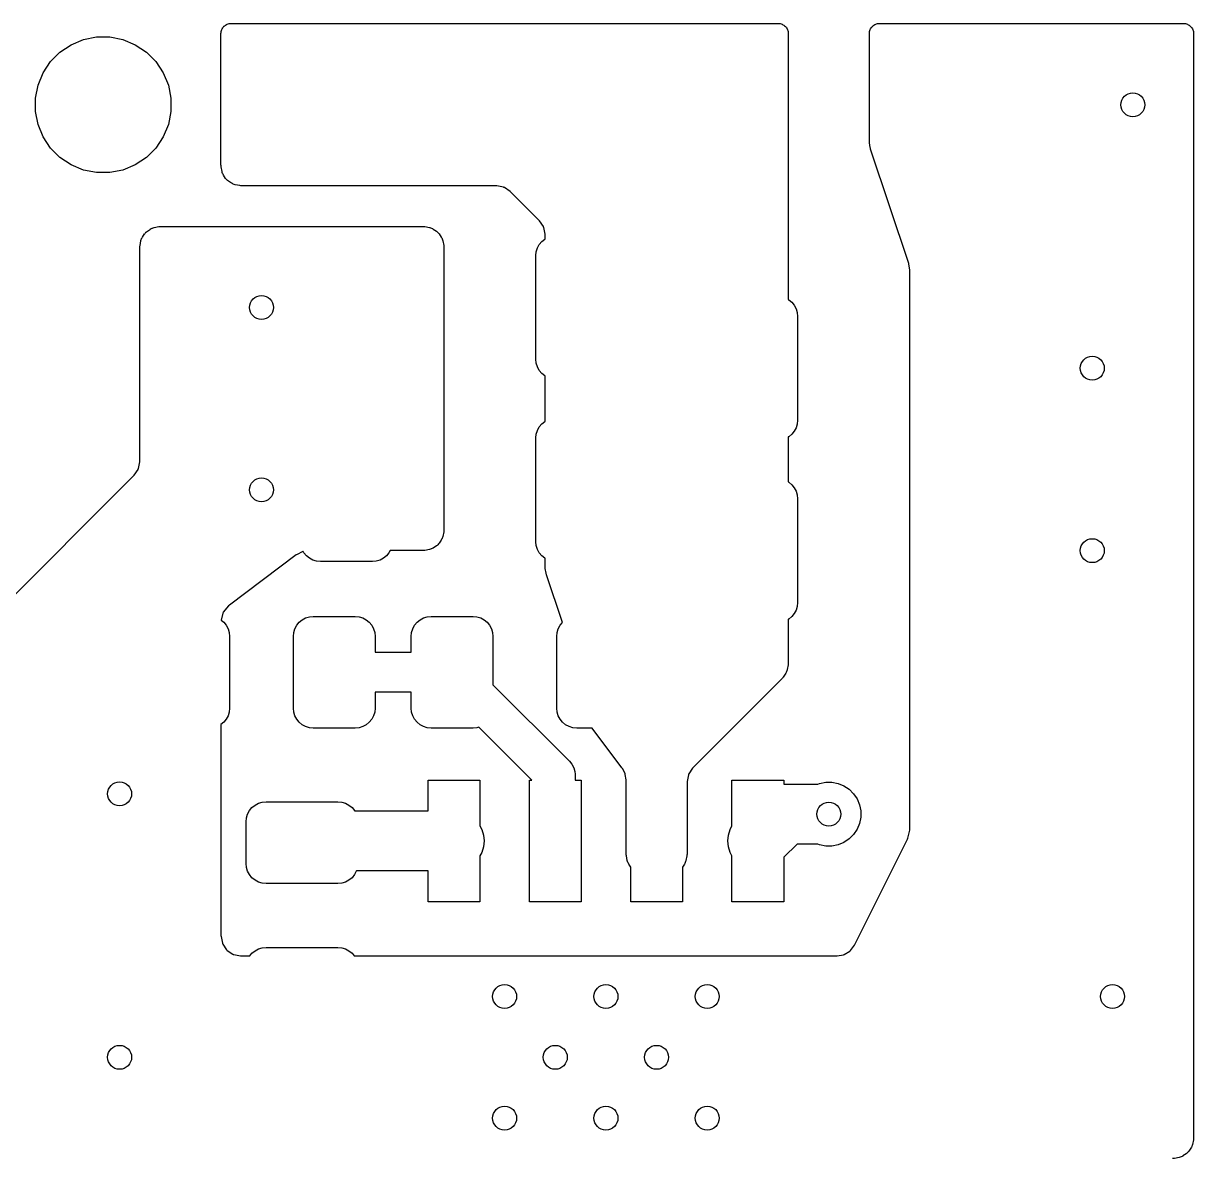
# Model space of a CAD drawing. Extents: x 86.1 to 155.4, y -71.6 to -29.3.
# Drawn here: x 140.78 to 155.45, y -43.69 to -29.46 of the extents above; entities that cross this region are included whole.
import ezdxf

# ---------------------------------------------------------------- set-up
doc = ezdxf.new("R2010")
doc.units = 0
doc.layers.add('BLACK', color=7, linetype='CONTINUOUS')

msp = doc.modelspace()

# ---------------------------------------------------------------- linework, layer by layer
at = {"layer": 'BLACK', "linetype": 'CONTINUOUS'}
for p, q in [((143.303, -29.4888), (143.313, -29.4812)), ((143.313, -29.4807), (143.324, -29.4752)), ((143.313, -29.481), (143.313, -29.4807)), ((143.313, -29.4812), (143.313, -29.481)), ((143.324, -29.4752), (143.335, -29.4696)), ((143.335, -29.4692), (143.347, -29.4659)), ((143.335, -29.4695), (143.335, -29.4692)), ((143.335, -29.4696), (143.335, -29.4695)), ((143.347, -29.4659), (143.358, -29.4624)), ((143.358, -29.4624), (143.359, -29.4624)), ((143.359, -29.4622), (143.371, -29.4612)), ((143.359, -29.4624), (143.359, -29.4622)), ((143.371, -29.4612), (143.383, -29.46)), ((143.383, -29.46), (150.241, -29.46)), ((150.241, -29.46), (150.242, -29.46)), ((150.242, -29.46), (150.242, -29.46)), ((150.242, -29.46), (150.242, -29.46)), ((150.242, -29.46), (150.243, -29.46)), ((150.243, -29.46), (150.255, -29.4613)), ((150.255, -29.4613), (150.267, -29.4626)), ((150.267, -29.4626), (150.267, -29.4627)), ((150.267, -29.4627), (150.267, -29.4628)), ((150.267, -29.4628), (150.279, -29.4664)), ((150.279, -29.4664), (150.29, -29.4699)), ((150.29, -29.4699), (150.291, -29.4701)), ((150.291, -29.4701), (150.291, -29.4703)), ((150.291, -29.4703), (150.301, -29.476)), ((150.301, -29.476), (150.312, -29.4817)), ((150.312, -29.4817), (150.312, -29.482)), ((150.312, -29.482), (150.313, -29.4822)), ((150.313, -29.4822), (150.322, -29.4899)), ((151.431, -29.4888), (151.441, -29.4812)), ((151.441, -29.4807), (151.452, -29.4752)), ((151.441, -29.481), (151.441, -29.4807)), ((151.441, -29.4812), (151.441, -29.481)), ((151.452, -29.4752), (151.463, -29.4696)), ((151.463, -29.4692), (151.475, -29.4659)), ((151.463, -29.4695), (151.463, -29.4692)), ((151.463, -29.4696), (151.463, -29.4695)), ((151.475, -29.4659), (151.486, -29.4624)), ((151.486, -29.4624), (151.487, -29.4624)), ((151.487, -29.4622), (151.499, -29.4612)), ((151.487, -29.4624), (151.487, -29.4622)), ((151.499, -29.4612), (151.511, -29.46)), ((151.511, -29.46), (155.321, -29.46)), ((155.321, -29.46), (155.322, -29.46)), ((155.322, -29.46), (155.322, -29.46)), ((155.322, -29.46), (155.322, -29.46)), ((155.322, -29.46), (155.323, -29.46)), ((155.323, -29.46), (155.335, -29.4613)), ((155.335, -29.4613), (155.347, -29.4626)), ((155.347, -29.4626), (155.347, -29.4627)), ((155.347, -29.4627), (155.347, -29.4628)), ((155.347, -29.4628), (155.359, -29.4664)), ((155.359, -29.4664), (155.37, -29.4699)), ((155.37, -29.4699), (155.371, -29.4701)), ((155.371, -29.4701), (155.371, -29.4703)), ((155.371, -29.4703), (155.381, -29.476)), ((155.381, -29.476), (155.392, -29.4817)), ((155.392, -29.4817), (155.392, -29.482)), ((155.392, -29.482), (155.393, -29.4822)), ((155.393, -29.4822), (155.402, -29.4899)), ((143.256, -29.5852), (143.257, -29.5733)), ((143.256, -29.5861), (143.256, -29.5852)), ((143.256, -29.587), (143.256, -29.5861)), ((143.256, -29.5861), (143.256, -29.5861)), ((143.256, -29.5861), (143.256, -29.5861)), ((143.256, -31.2335), (143.256, -29.587)), ((143.257, -29.5733), (143.259, -29.5615)), ((143.259, -29.5606), (143.262, -29.5492)), ((143.259, -29.561), (143.259, -29.5606)), ((143.259, -29.5615), (143.259, -29.561)), ((143.262, -29.5492), (143.266, -29.5378)), ((143.266, -29.537), (143.272, -29.5265)), ((143.266, -29.5374), (143.266, -29.537)), ((143.266, -29.5378), (143.266, -29.5374)), ((143.272, -29.5265), (143.278, -29.516)), ((143.278, -29.5152), (143.286, -29.5061)), ((143.278, -29.5156), (143.278, -29.5152)), ((143.278, -29.516), (143.278, -29.5156)), ((143.286, -29.5061), (143.294, -29.4969)), ((143.294, -29.4963), (143.303, -29.4888)), ((143.294, -29.4966), (143.294, -29.4963)), ((143.294, -29.4969), (143.294, -29.4966)), ((150.322, -29.4899), (150.331, -29.4975)), ((150.331, -29.4975), (150.331, -29.4979)), ((150.331, -29.4979), (150.332, -29.4981)), ((150.332, -29.4981), (150.339, -29.5075)), ((150.339, -29.5075), (150.347, -29.5167)), ((150.347, -29.5167), (150.347, -29.5171)), ((150.347, -29.5171), (150.347, -29.5175)), ((150.347, -29.5175), (150.353, -29.5281)), ((150.353, -29.5281), (150.358, -29.5386)), ((150.358, -29.5386), (150.359, -29.539)), ((150.359, -29.539), (150.359, -29.5394)), ((150.359, -29.5394), (150.362, -29.5509)), ((150.362, -29.5509), (150.366, -29.5623)), ((150.366, -29.5623), (150.366, -29.5628)), ((150.366, -29.5628), (150.366, -29.5632)), ((150.366, -29.5632), (150.367, -29.5751)), ((150.367, -29.5751), (150.368, -29.587)), ((150.368, -29.587), (150.368, -32.9215)), ((151.384, -29.5852), (151.385, -29.5733)), ((151.384, -29.5861), (151.384, -29.5852)), ((151.384, -29.587), (151.384, -29.5861)), ((151.384, -29.5861), (151.384, -29.5861)), ((151.384, -29.5861), (151.384, -29.5861)), ((151.384, -30.9372), (151.384, -29.587)), ((151.385, -29.5733), (151.387, -29.5615)), ((151.387, -29.5606), (151.39, -29.5492)), ((151.387, -29.561), (151.387, -29.5606)), ((151.387, -29.5615), (151.387, -29.561)), ((151.39, -29.5492), (151.394, -29.5378)), ((151.394, -29.537), (151.4, -29.5265)), ((151.394, -29.5374), (151.394, -29.537)), ((151.394, -29.5378), (151.394, -29.5374)), ((151.4, -29.5265), (151.406, -29.516)), ((151.406, -29.5152), (151.414, -29.5061)), ((151.406, -29.5156), (151.406, -29.5152)), ((151.406, -29.516), (151.406, -29.5156)), ((151.414, -29.5061), (151.422, -29.4969)), ((151.422, -29.4963), (151.431, -29.4888)), ((151.422, -29.4966), (151.422, -29.4963)), ((151.422, -29.4969), (151.422, -29.4966)), ((155.402, -29.4899), (155.411, -29.4975)), ((155.411, -29.4975), (155.411, -29.4979)), ((155.411, -29.4979), (155.412, -29.4981)), ((155.412, -29.4981), (155.419, -29.5075)), ((155.419, -29.5075), (155.427, -29.5167)), ((155.427, -29.5167), (155.427, -29.5171)), ((155.427, -29.5171), (155.427, -29.5175)), ((155.427, -29.5175), (155.433, -29.5281)), ((155.433, -29.5281), (155.438, -29.5386)), ((155.438, -29.5386), (155.439, -29.539)), ((155.439, -29.539), (155.439, -29.5394)), ((155.439, -29.5394), (155.442, -29.5509)), ((155.442, -29.5509), (155.446, -29.5623)), ((155.446, -29.5623), (155.446, -29.5628)), ((155.446, -29.5628), (155.446, -29.5632)), ((155.446, -29.5632), (155.447, -29.5751)), ((155.447, -29.5751), (155.448, -29.587)), ((155.448, -29.587), (155.448, -43.4255)), ((141.238, -29.8198), (141.377, -29.7267)), ((141.377, -29.7267), (141.532, -29.6627)), ((141.532, -29.6627), (141.696, -29.63)), ((141.696, -29.63), (141.864, -29.63)), ((141.864, -29.63), (142.028, -29.6627)), ((142.028, -29.6627), (142.183, -29.7267)), ((142.183, -29.7267), (142.322, -29.8198)), ((141.12, -29.9382), (141.238, -29.8198)), ((142.322, -29.8198), (142.44, -29.9382)), ((141.027, -30.0774), (141.12, -29.9382)), ((142.44, -29.9382), (142.533, -30.0774)), ((140.963, -30.2321), (141.027, -30.0774)), ((142.533, -30.0774), (142.597, -30.2321)), ((140.93, -30.3963), (140.963, -30.2321)), ((142.597, -30.2321), (142.63, -30.3963)), ((140.93, -30.5637), (140.93, -30.3963)), ((142.63, -30.3963), (142.63, -30.5637)), ((140.963, -30.7279), (140.93, -30.5637)), ((142.63, -30.5637), (142.597, -30.7279)), ((141.027, -30.8826), (140.963, -30.7279)), ((142.597, -30.7279), (142.533, -30.8826)), ((141.12, -31.0218), (141.027, -30.8826)), ((142.533, -30.8826), (142.44, -31.0218)), ((151.385, -30.9465), (151.384, -30.9372)), ((151.385, -30.9558), (151.385, -30.9465)), ((141.238, -31.1402), (141.12, -31.0218)), ((142.44, -31.0218), (142.322, -31.1402)), ((151.386, -30.9575), (151.385, -30.9558)), ((151.395, -31.0164), (151.386, -30.9575)), ((151.398, -31.0254), (151.395, -31.0164)), ((151.4, -31.0345), (151.398, -31.0254)), ((151.4, -31.0362), (151.4, -31.0345)), ((151.878, -32.4687), (151.4, -31.0362)), ((141.377, -31.2333), (141.238, -31.1402)), ((141.532, -31.2973), (141.377, -31.2333)), ((142.183, -31.2333), (142.028, -31.2973)), ((142.322, -31.1402), (142.183, -31.2333)), ((143.257, -31.245), (143.256, -31.2335)), ((141.696, -31.33), (141.532, -31.2973)), ((141.864, -31.33), (141.696, -31.33)), ((142.028, -31.2973), (141.864, -31.33)), ((143.258, -31.2565), (143.257, -31.245)), ((143.258, -31.2583), (143.258, -31.2565)), ((143.27, -31.3169), (143.258, -31.2583)), ((143.273, -31.328), (143.27, -31.3169)), ((143.277, -31.3392), (143.273, -31.328)), ((143.277, -31.3399), (143.277, -31.3392)), ((143.277, -31.3406), (143.277, -31.3399)), ((143.283, -31.3508), (143.277, -31.3406)), ((143.288, -31.3612), (143.283, -31.3508)), ((143.289, -31.3625), (143.288, -31.3612)), ((143.289, -31.3627), (143.289, -31.3625)), ((143.289, -31.3625), (143.289, -31.3625)), ((143.289, -31.3625), (143.289, -31.3625)), ((143.315, -31.4018), (143.289, -31.3627)), ((143.323, -31.4108), (143.315, -31.4018)), ((143.33, -31.4198), (143.323, -31.4108)), ((143.33, -31.4203), (143.33, -31.4198)), ((143.331, -31.4209), (143.33, -31.4203)), ((143.34, -31.4283), (143.331, -31.4209)), ((143.349, -31.4358), (143.34, -31.4283)), ((143.35, -31.4367), (143.349, -31.4358)), ((143.35, -31.4368), (143.35, -31.4367)), ((143.35, -31.4367), (143.35, -31.4367)), ((143.35, -31.4367), (143.35, -31.4367)), ((143.389, -31.4629), (143.35, -31.4368)), ((143.4, -31.4684), (143.389, -31.4629)), ((143.41, -31.474), (143.4, -31.4684)), ((143.41, -31.4743), (143.41, -31.474)), ((143.411, -31.4746), (143.41, -31.4743)), ((143.422, -31.478), (143.411, -31.4746)), ((143.433, -31.4815), (143.422, -31.478)), ((143.435, -31.4819), (143.433, -31.4815)), ((143.494, -31.4936), (143.435, -31.4819)), ((143.435, -31.4819), (143.435, -31.4819)), ((143.435, -31.4819), (143.435, -31.4819)), ((143.435, -31.4819), (143.435, -31.4819)), ((143.505, -31.4947), (143.494, -31.4936)), ((143.517, -31.496), (143.505, -31.4947)), ((143.518, -31.496), (143.517, -31.496)), ((143.519, -31.496), (143.518, -31.496)), ((143.518, -31.496), (143.518, -31.496)), ((143.518, -31.496), (143.518, -31.496)), ((146.702, -31.496), (143.519, -31.496)), ((146.715, -31.4972), (146.702, -31.496)), ((146.798, -31.5138), (146.715, -31.4972)), ((146.804, -31.5156), (146.798, -31.5138)), ((146.809, -31.5185), (146.804, -31.5156)), ((146.88, -31.5658), (146.809, -31.5185)), ((146.89, -31.5736), (146.88, -31.5658)), ((147.242, -31.9264), (146.89, -31.5736)), ((147.25, -31.936), (147.242, -31.9264)), ((147.298, -32.0067), (147.25, -31.936)), ((142.273, -32.1373), (142.299, -32.0982)), ((142.299, -32.098), (142.3, -32.0968)), ((142.299, -32.0981), (142.299, -32.098)), ((142.299, -32.098), (142.299, -32.098)), ((142.299, -32.0982), (142.299, -32.0981)), ((142.3, -32.0968), (142.308, -32.0878)), ((142.308, -32.0878), (142.315, -32.0789)), ((142.315, -32.0789), (142.316, -32.0784)), ((142.316, -32.0778), (142.325, -32.0705)), ((142.316, -32.0784), (142.316, -32.0778)), ((142.325, -32.0705), (142.334, -32.0632)), ((142.334, -32.0632), (142.373, -32.0371)), ((142.373, -32.0371), (142.374, -32.0369)), ((142.374, -32.0369), (142.375, -32.0361)), ((142.374, -32.0369), (142.374, -32.0369)), ((142.374, -32.0369), (142.374, -32.0369)), ((142.375, -32.0361), (142.385, -32.0307)), ((142.385, -32.0307), (142.395, -32.0253)), ((142.395, -32.0253), (142.396, -32.0251)), ((142.396, -32.0251), (142.397, -32.0247)), ((142.397, -32.0247), (142.408, -32.0215)), ((142.408, -32.0215), (142.419, -32.0181)), ((142.419, -32.0181), (142.478, -32.0064)), ((142.478, -32.0064), (142.479, -32.0061)), ((142.478, -32.0064), (142.478, -32.0064)), ((142.478, -32.0064), (142.478, -32.0064)), ((142.478, -32.0064), (142.478, -32.0064)), ((142.479, -32.0061), (142.491, -32.0051)), ((142.491, -32.0051), (142.503, -32.004)), ((142.503, -32.004), (145.787, -32.004)), ((145.787, -32.004), (145.788, -32.004)), ((145.788, -32.004), (145.788, -32.004)), ((145.788, -32.004), (145.788, -32.004)), ((145.788, -32.004), (145.789, -32.004)), ((145.789, -32.004), (145.801, -32.0053)), ((145.801, -32.0053), (145.812, -32.0064)), ((145.812, -32.0064), (145.871, -32.0181)), ((145.871, -32.0181), (145.871, -32.0181)), ((145.871, -32.0181), (145.871, -32.0181)), ((145.871, -32.0181), (145.871, -32.0181)), ((145.871, -32.0181), (145.873, -32.0185)), ((145.873, -32.0185), (145.884, -32.022)), ((145.884, -32.022), (145.895, -32.0254)), ((145.895, -32.0254), (145.896, -32.0257)), ((145.896, -32.0257), (145.896, -32.026)), ((145.896, -32.026), (145.906, -32.0316)), ((145.906, -32.0316), (145.917, -32.0371)), ((145.917, -32.0371), (145.956, -32.0632)), ((145.956, -32.0632), (145.956, -32.0633)), ((145.956, -32.0633), (145.956, -32.0633)), ((145.956, -32.0633), (145.956, -32.0633)), ((145.956, -32.0633), (145.957, -32.0642)), ((145.957, -32.0642), (145.966, -32.0717)), ((145.966, -32.0717), (145.975, -32.0791)), ((145.975, -32.0791), (145.976, -32.0797)), ((145.976, -32.0797), (145.976, -32.0802)), ((145.976, -32.0802), (145.983, -32.0892)), ((145.983, -32.0892), (145.991, -32.0982)), ((145.991, -32.0982), (146.017, -32.1373)), ((147.3, -32.0121), (147.298, -32.0067)), ((147.302, -32.018), (147.3, -32.0121)), ((147.319, -32.1014), (147.302, -32.018)), ((147.32, -32.1138), (147.319, -32.1014)), ((147.32, -32.1595), (147.32, -32.1138)), ((142.24, -32.2647), (142.241, -32.2532)), ((142.24, -32.2664), (142.24, -32.2647)), ((142.24, -32.2665), (142.24, -32.2664)), ((142.24, -32.2664), (142.24, -32.2664)), ((142.24, -32.2664), (142.24, -32.2664)), ((142.24, -34.9422), (142.24, -32.2665)), ((142.241, -32.2532), (142.242, -32.2417)), ((142.242, -32.2417), (142.254, -32.1831)), ((142.254, -32.1814), (142.258, -32.1702)), ((142.254, -32.1829), (142.254, -32.1814)), ((142.254, -32.1831), (142.254, -32.1829)), ((142.254, -32.1829), (142.254, -32.1829)), ((142.254, -32.1829), (142.254, -32.1829)), ((142.258, -32.1702), (142.261, -32.1592)), ((142.261, -32.1592), (142.262, -32.1585)), ((142.262, -32.1577), (142.268, -32.1476)), ((142.262, -32.1585), (142.262, -32.1577)), ((142.268, -32.1476), (142.273, -32.1373)), ((146.017, -32.1373), (146.017, -32.1375)), ((146.017, -32.1375), (146.017, -32.1375)), ((146.017, -32.1375), (146.017, -32.1375)), ((146.017, -32.1375), (146.018, -32.1388)), ((146.018, -32.1388), (146.023, -32.1492)), ((146.023, -32.1492), (146.029, -32.1594)), ((146.029, -32.1594), (146.029, -32.1601)), ((146.029, -32.1601), (146.029, -32.1608)), ((146.029, -32.1608), (146.033, -32.172)), ((146.033, -32.172), (146.036, -32.1831)), ((146.036, -32.1831), (146.048, -32.2417)), ((146.048, -32.2417), (146.048, -32.2435)), ((146.048, -32.2435), (146.049, -32.255)), ((146.049, -32.255), (146.05, -32.2665)), ((146.05, -32.2665), (146.05, -35.8055)), ((147.223, -32.2743), (147.246, -32.2311)), ((147.246, -32.2311), (147.277, -32.1932)), ((147.277, -32.1932), (147.315, -32.1621)), ((147.315, -32.1621), (147.32, -32.1595)), ((147.204, -32.37), (147.209, -32.3212)), ((147.204, -33.67), (147.204, -32.37)), ((147.209, -32.3212), (147.223, -32.2743)), ((151.88, -32.4786), (151.878, -32.4687)), ((151.891, -32.5475), (151.88, -32.4786)), ((151.892, -32.5577), (151.891, -32.5475)), ((151.892, -39.5576), (151.892, -32.5577)), ((150.368, -32.9215), (150.373, -32.9241)), ((150.373, -32.9241), (150.411, -32.9552)), ((150.411, -32.9552), (150.442, -32.9931)), ((150.442, -32.9931), (150.465, -33.0363)), ((150.465, -33.0363), (150.479, -33.0832)), ((150.479, -33.0832), (150.484, -33.132)), ((150.484, -33.132), (150.484, -34.432)), ((147.209, -33.7188), (147.204, -33.67)), ((147.223, -33.7657), (147.209, -33.7188)), ((147.246, -33.8089), (147.223, -33.7657)), ((147.277, -33.8468), (147.246, -33.8089)), ((147.315, -33.8779), (147.277, -33.8468)), ((147.32, -33.8805), (147.315, -33.8779)), ((147.32, -34.4455), (147.32, -33.8805)), ((147.277, -34.4792), (147.315, -34.4481)), ((147.315, -34.4481), (147.32, -34.4455)), ((150.484, -34.432), (150.479, -34.4808)), ((147.204, -34.656), (147.209, -34.6072)), ((147.209, -34.6072), (147.223, -34.5603)), ((147.223, -34.5603), (147.246, -34.5171)), ((147.246, -34.5171), (147.277, -34.4792)), ((150.411, -34.6088), (150.373, -34.6399)), ((150.442, -34.5709), (150.411, -34.6088)), ((150.465, -34.5277), (150.442, -34.5709)), ((150.479, -34.4808), (150.465, -34.5277)), ((147.204, -35.956), (147.204, -34.656)), ((150.373, -34.6399), (150.368, -34.6425)), ((150.368, -34.6425), (150.368, -35.2075)), ((142.17, -35.12), (142.218, -35.0493)), ((142.218, -35.0493), (142.22, -35.0439)), ((142.22, -35.0439), (142.222, -35.038)), ((142.222, -35.038), (142.239, -34.9546)), ((142.239, -34.9546), (142.24, -34.9422)), ((140.29, -37.0019), (142.162, -35.1296)), ((142.162, -35.1296), (142.17, -35.12)), ((150.368, -35.2075), (150.373, -35.2101)), ((150.373, -35.2101), (150.411, -35.2412)), ((150.411, -35.2412), (150.442, -35.2791)), ((150.442, -35.2791), (150.465, -35.3223)), ((150.465, -35.3223), (150.479, -35.3692)), ((150.479, -35.3692), (150.484, -35.418)), ((150.484, -35.418), (150.484, -36.718)), ((146.017, -35.9347), (145.991, -35.9738)), ((146.022, -35.9245), (146.017, -35.9347)), ((146.028, -35.9143), (146.022, -35.9245)), ((146.029, -35.9128), (146.028, -35.9135)), ((146.028, -35.9135), (146.028, -35.9143)), ((146.032, -35.9018), (146.029, -35.9128)), ((146.036, -35.8906), (146.032, -35.9018)), ((146.048, -35.8303), (146.036, -35.8889)), ((146.036, -35.8889), (146.036, -35.8891)), ((146.036, -35.8891), (146.036, -35.8891)), ((146.036, -35.8891), (146.036, -35.8891)), ((146.036, -35.8891), (146.036, -35.8906)), ((146.049, -35.8188), (146.048, -35.8303)), ((146.05, -35.8073), (146.049, -35.8188)), ((146.05, -35.8055), (146.05, -35.8056)), ((146.05, -35.8056), (146.05, -35.8056)), ((146.05, -35.8056), (146.05, -35.8056)), ((146.05, -35.8056), (146.05, -35.8073)), ((144.273, -36.0827), (144.21, -36.1156)), ((144.274, -36.082), (144.273, -36.0827)), ((144.282, -36.0798), (144.274, -36.082)), ((144.288, -36.079), (144.282, -36.0798)), ((144.296, -36.0949), (144.288, -36.079)), ((145.376, -36.068), (145.362, -36.0949)), ((145.787, -36.068), (145.376, -36.068)), ((145.799, -36.0669), (145.787, -36.068)), ((145.811, -36.0659), (145.799, -36.0669)), ((145.812, -36.0656), (145.811, -36.0659)), ((145.871, -36.0539), (145.812, -36.0656)), ((145.882, -36.0505), (145.871, -36.0539)), ((145.893, -36.0473), (145.882, -36.0505)), ((145.894, -36.0469), (145.893, -36.0473)), ((145.895, -36.0467), (145.894, -36.0469)), ((145.905, -36.0413), (145.895, -36.0467)), ((145.915, -36.0359), (145.905, -36.0413)), ((145.916, -36.0351), (145.915, -36.0359)), ((145.917, -36.035), (145.916, -36.0351)), ((145.916, -36.0351), (145.916, -36.0351)), ((145.956, -36.0088), (145.917, -36.0349)), ((145.917, -36.0349), (145.917, -36.035)), ((145.965, -36.0014), (145.956, -36.0088)), ((145.974, -35.9942), (145.965, -36.0014)), ((145.975, -35.9931), (145.974, -35.9936)), ((145.974, -35.9936), (145.974, -35.9942)), ((145.982, -35.9842), (145.975, -35.9931)), ((145.99, -35.9752), (145.982, -35.9842)), ((145.991, -35.974), (145.99, -35.9752)), ((145.991, -35.9738), (145.991, -35.9739)), ((145.991, -35.9739), (145.991, -35.974)), ((145.991, -35.974), (145.991, -35.974)), ((147.209, -36.0048), (147.204, -35.956)), ((147.223, -36.0517), (147.209, -36.0048)), ((147.246, -36.0949), (147.223, -36.0517)), ((144.201, -36.1211), (143.362, -36.7506)), ((144.21, -36.1156), (144.201, -36.1211)), ((144.327, -36.1328), (144.296, -36.0949)), ((144.365, -36.1639), (144.327, -36.1328)), ((144.408, -36.187), (144.365, -36.1639)), ((144.455, -36.2012), (144.408, -36.187)), ((144.504, -36.206), (144.455, -36.2012)), ((145.154, -36.206), (144.504, -36.206)), ((145.203, -36.2012), (145.154, -36.206)), ((145.25, -36.187), (145.203, -36.2012)), ((145.293, -36.1639), (145.25, -36.187)), ((145.331, -36.1328), (145.293, -36.1639)), ((145.362, -36.0949), (145.331, -36.1328)), ((147.277, -36.1328), (147.246, -36.0949)), ((147.315, -36.1639), (147.277, -36.1328)), ((147.32, -36.1665), (147.315, -36.1639)), ((147.32, -36.2712), (147.32, -36.1665)), ((147.321, -36.2805), (147.32, -36.2712)), ((147.321, -36.2898), (147.321, -36.2805)), ((147.322, -36.2915), (147.321, -36.2898)), ((147.331, -36.3504), (147.322, -36.2915)), ((147.334, -36.3594), (147.331, -36.3504)), ((147.336, -36.3685), (147.334, -36.3594)), ((147.336, -36.3702), (147.336, -36.3685)), ((147.536, -36.9694), (147.336, -36.3702)), ((143.351, -36.7607), (143.286, -36.8384)), ((143.362, -36.7506), (143.351, -36.7607)), ((150.465, -36.8137), (150.442, -36.8569)), ((150.479, -36.7668), (150.465, -36.8137)), ((150.484, -36.718), (150.479, -36.7668)), ((143.28, -36.8515), (143.26, -36.9397)), ((143.26, -36.9397), (143.291, -36.9652)), ((143.284, -36.8416), (143.28, -36.8515)), ((143.286, -36.8384), (143.284, -36.8416)), ((144.237, -36.9652), (144.275, -36.9341)), ((144.275, -36.9341), (144.318, -36.911)), ((144.318, -36.911), (144.365, -36.8968)), ((144.365, -36.8968), (144.414, -36.892)), ((144.414, -36.892), (144.939, -36.892)), ((144.939, -36.892), (144.988, -36.8968)), ((144.988, -36.8968), (145.035, -36.911)), ((145.035, -36.911), (145.078, -36.9341)), ((145.078, -36.9341), (145.116, -36.9652)), ((145.714, -36.9652), (145.752, -36.9341)), ((145.752, -36.9341), (145.795, -36.911)), ((145.795, -36.911), (145.842, -36.8968)), ((145.842, -36.8968), (145.891, -36.892)), ((145.891, -36.892), (146.416, -36.892)), ((146.416, -36.892), (146.465, -36.8968)), ((146.465, -36.8968), (146.512, -36.911)), ((146.512, -36.911), (146.555, -36.9341)), ((146.555, -36.9341), (146.593, -36.9652)), ((150.373, -36.9259), (150.368, -36.9285)), ((150.368, -36.9285), (150.368, -37.4759)), ((150.411, -36.8948), (150.373, -36.9259)), ((150.442, -36.8569), (150.411, -36.8948)), ((143.291, -36.9652), (143.322, -37.0031)), ((143.322, -37.0031), (143.345, -37.0463)), ((143.345, -37.0463), (143.359, -37.0932)), ((143.359, -37.0932), (143.364, -37.142)), ((144.164, -37.142), (144.169, -37.0932)), ((144.169, -37.0932), (144.183, -37.0463)), ((144.183, -37.0463), (144.206, -37.0031)), ((144.206, -37.0031), (144.237, -36.9652)), ((145.116, -36.9652), (145.147, -37.0031)), ((145.147, -37.0031), (145.17, -37.0463)), ((145.17, -37.0463), (145.184, -37.0932)), ((145.184, -37.0932), (145.189, -37.142)), ((145.641, -37.142), (145.646, -37.0932)), ((145.646, -37.0932), (145.66, -37.0463)), ((145.66, -37.0463), (145.683, -37.0031)), ((145.683, -37.0031), (145.714, -36.9652)), ((146.593, -36.9652), (146.624, -37.0031)), ((146.624, -37.0031), (146.647, -37.0463)), ((146.647, -37.0463), (146.661, -37.0932)), ((146.661, -37.0932), (146.666, -37.142)), ((147.466, -37.142), (147.471, -37.0932)), ((147.471, -37.0932), (147.485, -37.0463)), ((147.485, -37.0463), (147.508, -37.0031)), ((147.508, -37.0031), (147.536, -36.9694)), ((143.364, -37.142), (143.364, -38.042)), ((144.164, -38.042), (144.164, -37.142)), ((145.189, -37.142), (145.189, -37.342)), ((145.641, -37.342), (145.641, -37.142)), ((146.666, -37.142), (146.666, -37.7509)), ((147.466, -38.042), (147.466, -37.142)), ((145.189, -37.342), (145.641, -37.342)), ((150.366, -37.5007), (150.354, -37.5593)), ((150.367, -37.4892), (150.366, -37.5007)), ((150.368, -37.4777), (150.367, -37.4892)), ((150.368, -37.4759), (150.368, -37.476)), ((150.368, -37.476), (150.368, -37.476)), ((150.368, -37.476), (150.368, -37.4761)), ((150.368, -37.4761), (150.368, -37.4777)), ((150.286, -37.6741), (149.176, -38.7844)), ((150.293, -37.6652), (150.286, -37.6741)), ((150.301, -37.6563), (150.293, -37.6652)), ((150.302, -37.6548), (150.301, -37.6563)), ((150.335, -37.6051), (150.302, -37.6548)), ((150.34, -37.5949), (150.335, -37.6051)), ((150.346, -37.5847), (150.34, -37.5949)), ((150.347, -37.5833), (150.346, -37.584)), ((150.346, -37.584), (150.346, -37.5847)), ((150.35, -37.5722), (150.347, -37.5833)), ((150.354, -37.5611), (150.35, -37.5722)), ((150.354, -37.5593), (150.354, -37.5596)), ((150.354, -37.5596), (150.354, -37.5596)), ((150.354, -37.5596), (150.354, -37.5596)), ((150.354, -37.5596), (150.354, -37.5611)), ((145.641, -37.842), (145.189, -37.842)), ((145.189, -37.842), (145.189, -38.042)), ((145.641, -38.042), (145.641, -37.842)), ((146.666, -37.7509), (147.615, -38.7)), ((143.359, -38.0908), (143.345, -38.1377)), ((143.364, -38.042), (143.359, -38.0908)), ((144.169, -38.0908), (144.164, -38.042)), ((144.183, -38.1377), (144.169, -38.0908)), ((145.184, -38.0908), (145.17, -38.1377)), ((145.189, -38.042), (145.184, -38.0908)), ((145.646, -38.0908), (145.641, -38.042)), ((145.66, -38.1377), (145.646, -38.0908)), ((147.471, -38.0908), (147.466, -38.042)), ((147.485, -38.1377), (147.471, -38.0908)), ((143.291, -38.2188), (143.256, -38.2473)), ((143.256, -38.2473), (143.256, -40.8918)), ((143.322, -38.1809), (143.291, -38.2188)), ((143.345, -38.1377), (143.322, -38.1809)), ((144.206, -38.1809), (144.183, -38.1377)), ((144.237, -38.2188), (144.206, -38.1809)), ((144.275, -38.2499), (144.237, -38.2188)), ((144.318, -38.273), (144.275, -38.2499)), ((144.365, -38.2872), (144.318, -38.273)), ((145.035, -38.273), (144.988, -38.2872)), ((145.078, -38.2499), (145.035, -38.273)), ((145.116, -38.2188), (145.078, -38.2499)), ((145.147, -38.1809), (145.116, -38.2188)), ((145.17, -38.1377), (145.147, -38.1809)), ((145.683, -38.1809), (145.66, -38.1377)), ((145.714, -38.2188), (145.683, -38.1809)), ((145.752, -38.2499), (145.714, -38.2188)), ((145.795, -38.273), (145.752, -38.2499)), ((145.842, -38.2872), (145.795, -38.273)), ((146.488, -38.2801), (146.465, -38.2872)), ((147.151, -38.9435), (146.488, -38.2801)), ((147.508, -38.1809), (147.485, -38.1377)), ((147.539, -38.2188), (147.508, -38.1809)), ((147.577, -38.2499), (147.539, -38.2188)), ((147.62, -38.273), (147.577, -38.2499)), ((147.667, -38.2872), (147.62, -38.273)), ((144.414, -38.292), (144.365, -38.2872)), ((144.939, -38.292), (144.414, -38.292)), ((144.988, -38.2872), (144.939, -38.292)), ((145.891, -38.292), (145.842, -38.2872)), ((146.416, -38.292), (145.891, -38.292)), ((146.465, -38.2872), (146.416, -38.292)), ((147.716, -38.292), (147.667, -38.2872)), ((147.909, -38.292), (147.716, -38.292)), ((148.283, -38.7912), (147.909, -38.292)), ((147.615, -38.7), (147.625, -38.7079)), ((147.625, -38.7079), (147.656, -38.7459)), ((147.656, -38.7459), (147.679, -38.7894)), ((147.679, -38.7894), (147.693, -38.8365)), ((147.693, -38.8365), (147.697, -38.8709)), ((148.288, -38.7999), (148.283, -38.7912)), ((148.321, -38.8628), (148.288, -38.7999)), ((148.322, -38.8643), (148.321, -38.8628)), ((148.324, -38.8724), (148.322, -38.8643)), ((149.118, -38.8701), (149.116, -38.876)), ((149.12, -38.8647), (149.118, -38.8701)), ((149.168, -38.794), (149.12, -38.8647)), ((149.176, -38.7844), (149.168, -38.794)), ((145.852, -39.331), (145.852, -38.9435)), ((145.852, -38.9435), (146.502, -38.9435)), ((146.502, -38.9435), (146.502, -39.5185)), ((147.122, -40.4685), (147.122, -38.9435)), ((147.122, -38.9435), (147.151, -38.9435)), ((147.697, -38.8709), (147.698, -38.8855)), ((147.698, -38.8855), (147.697, -38.8978)), ((147.697, -38.8978), (147.697, -38.9435)), ((147.697, -38.9435), (147.772, -38.9435)), ((147.772, -38.9435), (147.772, -40.4685)), ((148.335, -38.9403), (148.324, -38.8724)), ((148.336, -38.9504), (148.335, -38.9403)), ((148.336, -39.8695), (148.336, -38.9504)), ((149.099, -38.9594), (149.098, -38.9718)), ((149.098, -38.9718), (149.098, -39.8695)), ((149.116, -38.876), (149.099, -38.9594)), ((149.662, -39.5185), (149.662, -38.9435)), ((149.662, -38.9435), (150.312, -38.9435)), ((150.312, -38.9435), (150.312, -38.9943)), ((150.312, -38.9943), (150.323, -38.9932)), ((150.323, -38.9932), (150.341, -38.995)), ((150.341, -38.995), (150.736, -38.995)), ((150.736, -38.995), (150.759, -38.9854)), ((150.759, -38.9854), (150.837, -38.97)), ((150.837, -38.97), (150.915, -38.97)), ((150.915, -38.97), (150.993, -38.9854)), ((150.993, -38.9854), (151.065, -39.0155)), ((151.065, -39.0155), (151.131, -39.0593)), ((151.131, -39.0593), (151.187, -39.115)), ((151.187, -39.115), (151.23, -39.1805)), ((143.614, -39.3261), (143.645, -39.2882)), ((143.645, -39.2882), (143.683, -39.2571)), ((143.683, -39.2571), (143.726, -39.234)), ((143.726, -39.234), (143.773, -39.2198)), ((143.773, -39.2198), (143.822, -39.215)), ((143.822, -39.215), (144.722, -39.215)), ((144.722, -39.215), (144.771, -39.2198)), ((144.771, -39.2198), (144.818, -39.234)), ((144.818, -39.234), (144.861, -39.2571)), ((144.861, -39.2571), (144.899, -39.2882)), ((144.899, -39.2882), (144.93, -39.3261)), ((151.23, -39.1805), (151.261, -39.2533)), ((151.261, -39.2533), (151.276, -39.3306)), ((143.572, -39.465), (143.577, -39.4162)), ((143.577, -39.4162), (143.591, -39.3693)), ((143.591, -39.3693), (143.614, -39.3261)), ((144.93, -39.3261), (144.932, -39.331)), ((144.932, -39.331), (145.852, -39.331)), ((151.276, -39.4094), (151.261, -39.4867)), ((151.276, -39.3306), (151.276, -39.4094)), ((143.572, -39.99), (143.572, -39.465)), ((146.502, -39.5185), (146.525, -39.5618)), ((146.525, -39.5618), (146.547, -39.6325)), ((149.617, -39.6325), (149.639, -39.5618)), ((149.639, -39.5618), (149.662, -39.5185)), ((151.23, -39.5595), (151.187, -39.625)), ((151.261, -39.4867), (151.23, -39.5595)), ((151.867, -39.6696), (151.89, -39.5722)), ((151.89, -39.5722), (151.892, -39.5576)), ((146.547, -39.6325), (146.554, -39.706)), ((146.554, -39.706), (146.547, -39.7795)), ((149.61, -39.706), (149.617, -39.6325)), ((149.617, -39.7795), (149.61, -39.706)), ((150.478, -39.745), (150.312, -39.9113)), ((150.736, -39.745), (150.478, -39.745)), ((150.759, -39.7546), (150.736, -39.745)), ((151.065, -39.7245), (150.993, -39.7546)), ((151.131, -39.6807), (151.065, -39.7245)), ((151.187, -39.625), (151.131, -39.6807)), ((151.202, -41.0046), (151.862, -39.6834)), ((151.862, -39.6834), (151.867, -39.6696)), ((146.525, -39.8502), (146.502, -39.8935)), ((146.502, -39.8935), (146.502, -40.4685)), ((146.547, -39.7795), (146.525, -39.8502)), ((148.337, -39.8809), (148.336, -39.8695)), ((148.338, -39.8925), (148.337, -39.8809)), ((148.338, -39.8943), (148.338, -39.8925)), ((148.35, -39.9529), (148.338, -39.8943)), ((149.096, -39.8943), (149.084, -39.9529)), ((149.097, -39.8828), (149.096, -39.8943)), ((149.098, -39.8713), (149.097, -39.8828)), ((149.098, -39.8695), (149.098, -39.8696)), ((149.098, -39.8696), (149.098, -39.8696)), ((149.098, -39.8696), (149.098, -39.8696)), ((149.098, -39.8696), (149.098, -39.8713)), ((149.639, -39.8502), (149.617, -39.7795)), ((149.662, -39.8935), (149.639, -39.8502)), ((149.662, -40.4685), (149.662, -39.8935)), ((150.837, -39.77), (150.759, -39.7546)), ((150.915, -39.77), (150.837, -39.77)), ((150.993, -39.7546), (150.915, -39.77)), ((143.577, -40.0388), (143.572, -39.99)), ((143.591, -40.0857), (143.577, -40.0388)), ((148.353, -39.964), (148.35, -39.9529)), ((148.357, -39.9752), (148.353, -39.964)), ((148.357, -39.9759), (148.357, -39.9752)), ((148.357, -39.9766), (148.357, -39.9759)), ((148.363, -39.9869), (148.357, -39.9766)), ((148.368, -39.9972), (148.363, -39.9869)), ((148.369, -39.9985), (148.368, -39.9972)), ((148.369, -39.9987), (148.369, -39.9985)), ((148.369, -39.9985), (148.369, -39.9985)), ((148.369, -39.9985), (148.369, -39.9985)), ((148.392, -40.033), (148.369, -39.9987)), ((148.392, -40.4685), (148.392, -40.033)), ((149.065, -39.9987), (149.042, -40.033)), ((149.042, -40.033), (149.042, -40.4685)), ((149.07, -39.9885), (149.065, -39.9987)), ((149.076, -39.9783), (149.07, -39.9885)), ((149.077, -39.9768), (149.076, -39.9775)), ((149.076, -39.9775), (149.076, -39.9783)), ((149.08, -39.9658), (149.077, -39.9768)), ((149.084, -39.9546), (149.08, -39.9658)), ((149.084, -39.9529), (149.084, -39.9531)), ((149.084, -39.9531), (149.084, -39.9531)), ((149.084, -39.9531), (149.084, -39.9531)), ((149.084, -39.9531), (149.084, -39.9546)), ((150.312, -39.9113), (150.312, -40.4685)), ((143.614, -40.1289), (143.591, -40.0857)), ((143.645, -40.1668), (143.614, -40.1289)), ((143.683, -40.1979), (143.645, -40.1668)), ((144.899, -40.1668), (144.861, -40.1979)), ((144.93, -40.1289), (144.899, -40.1668)), ((144.953, -40.0857), (144.93, -40.1289)), ((144.954, -40.081), (144.953, -40.0857)), ((145.852, -40.081), (144.954, -40.081)), ((145.852, -40.4685), (145.852, -40.081)), ((143.726, -40.221), (143.683, -40.1979)), ((143.773, -40.2352), (143.726, -40.221)), ((143.822, -40.24), (143.773, -40.2352)), ((144.722, -40.24), (143.822, -40.24)), ((144.771, -40.2352), (144.722, -40.24)), ((144.818, -40.221), (144.771, -40.2352)), ((144.861, -40.1979), (144.818, -40.221)), ((146.502, -40.4685), (145.852, -40.4685)), ((147.772, -40.4685), (147.122, -40.4685)), ((149.042, -40.4685), (148.392, -40.4685)), ((150.312, -40.4685), (149.662, -40.4685)), ((143.256, -40.8918), (143.257, -40.9041)), ((143.257, -40.9041), (143.274, -40.9876)), ((143.274, -40.9876), (143.276, -40.9934)), ((143.276, -40.9934), (143.278, -40.9989)), ((143.278, -40.9989), (143.326, -41.0696)), ((143.326, -41.0696), (143.33, -41.0743)), ((143.683, -41.0821), (143.726, -41.059)), ((143.726, -41.059), (143.773, -41.0448)), ((143.773, -41.0448), (143.822, -41.04)), ((143.822, -41.04), (144.722, -41.04)), ((144.722, -41.04), (144.771, -41.0448)), ((144.771, -41.0448), (144.818, -41.059)), ((144.818, -41.059), (144.861, -41.0821)), ((151.147, -41.0786), (151.196, -41.0145)), ((151.196, -41.0145), (151.202, -41.0046)), ((143.33, -41.0743), (143.334, -41.0782)), ((143.334, -41.0782), (143.405, -41.1255)), ((143.405, -41.1255), (143.411, -41.1284)), ((143.411, -41.1284), (143.416, -41.1302)), ((143.416, -41.1302), (143.5, -41.1468)), ((143.5, -41.1468), (143.512, -41.148)), ((143.512, -41.148), (143.617, -41.148)), ((143.617, -41.148), (143.645, -41.1132)), ((143.645, -41.1132), (143.683, -41.0821)), ((144.861, -41.0821), (144.899, -41.1132)), ((144.899, -41.1132), (144.927, -41.148)), ((144.927, -41.148), (150.97, -41.148)), ((150.97, -41.148), (150.981, -41.1469)), ((150.981, -41.1469), (151.06, -41.1323)), ((151.06, -41.1323), (151.066, -41.1304)), ((151.066, -41.1304), (151.07, -41.1283)), ((151.07, -41.1283), (151.138, -41.0862)), ((151.138, -41.0862), (151.144, -41.082)), ((151.144, -41.082), (151.147, -41.0786)), ((155.415, -43.5547), (155.389, -43.5938)), ((155.42, -43.5445), (155.415, -43.5547)), ((155.426, -43.5343), (155.42, -43.5445)), ((155.427, -43.5328), (155.426, -43.5335)), ((155.426, -43.5335), (155.426, -43.5343)), ((155.43, -43.5218), (155.427, -43.5328)), ((155.434, -43.5106), (155.43, -43.5218)), ((155.446, -43.4503), (155.434, -43.5089)), ((155.434, -43.5089), (155.434, -43.5091)), ((155.434, -43.5091), (155.434, -43.5091)), ((155.434, -43.5091), (155.434, -43.5091)), ((155.434, -43.5091), (155.434, -43.5106)), ((155.447, -43.4388), (155.446, -43.4503)), ((155.448, -43.4273), (155.447, -43.4388)), ((155.448, -43.4255), (155.448, -43.4256)), ((155.448, -43.4256), (155.448, -43.4256)), ((155.448, -43.4256), (155.448, -43.4256)), ((155.448, -43.4256), (155.448, -43.4273)), ((155.197, -43.6869), (155.185, -43.688)), ((155.209, -43.6859), (155.197, -43.6869)), ((155.21, -43.6856), (155.209, -43.6859)), ((155.269, -43.6739), (155.21, -43.6856)), ((155.28, -43.6705), (155.269, -43.6739)), ((155.291, -43.6673), (155.28, -43.6705)), ((155.292, -43.6669), (155.291, -43.6673)), ((155.293, -43.6667), (155.292, -43.6669)), ((155.303, -43.6613), (155.293, -43.6667)), ((155.313, -43.6559), (155.303, -43.6613)), ((155.314, -43.6551), (155.313, -43.6559)), ((155.315, -43.655), (155.314, -43.6551)), ((155.314, -43.6551), (155.314, -43.6551)), ((155.354, -43.6288), (155.315, -43.6549)), ((155.315, -43.6549), (155.315, -43.655)), ((155.363, -43.6214), (155.354, -43.6288)), ((155.372, -43.6142), (155.363, -43.6214)), ((155.373, -43.6131), (155.372, -43.6136)), ((155.372, -43.6136), (155.372, -43.6142)), ((155.38, -43.6042), (155.373, -43.6131)), ((155.388, -43.5952), (155.38, -43.6042)), ((155.389, -43.594), (155.388, -43.5952)), ((155.389, -43.5938), (155.389, -43.5939)), ((155.389, -43.5939), (155.389, -43.594)), ((155.389, -43.594), (155.389, -43.594))]:
    msp.add_line(p, q, dxfattribs=at)
at = {"layer": 'BLACK'}
for centre in [(154.686, -30.48), (143.764, -33.02), (154.178, -33.782), (143.764, -35.306), (154.178, -36.068), (141.986, -39.116), (150.876, -39.37), (146.812, -41.656), (148.082, -41.656), (149.352, -41.656), (154.432, -41.656), (141.986, -42.418), (147.447, -42.418), (148.717, -42.418), (146.812, -43.18), (148.082, -43.18), (149.352, -43.18)]:
    msp.add_circle(centre, 0.15, dxfattribs=at)

doc.saveas('drawing.dxf')
